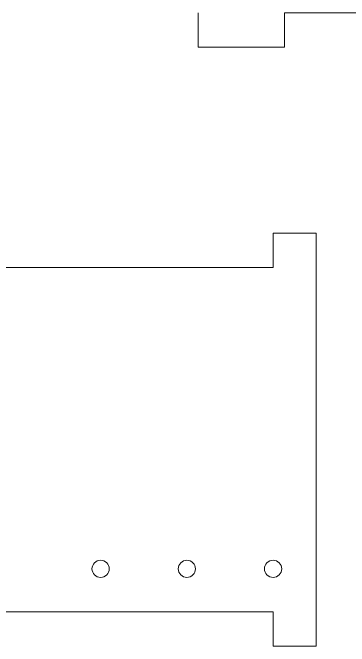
# Model space of a CAD drawing. Header units: inches. Extents: x -2 to 494, y -173 to 113.
# Drawn here: x 313.8 to 352.8, y -113.7 to -40.1 of the extents above; entities that cross this region are included whole.
import ezdxf

# ---------------------------------------------------------------- set-up
doc = ezdxf.new("R2010")
doc.units = ezdxf.units.IN
doc.header["$MEASUREMENT"] = 0
doc.layers.add('Cut', color=7, linetype='Continuous', lineweight=5)

msp = doc.modelspace()

# ---------------------------------------------------------------- linework, layer by layer
at = {"layer": 'Cut', "lineweight": 5}
for p, q in [((335.314, -40.138), (335.314, -44.138)), ((345.314, -40.138), (345.314, -44.138)), ((345.314, -40.138), (389.314, -40.138)), ((335.314, -44.138), (345.314, -44.138)), ((343.988, -65.741), (348.988, -65.741)), ((343.988, -69.741), (343.988, -65.741)), ((343.988, -65.741), (343.988, -65.741)), ((348.988, -69.741), (348.988, -65.741)), ((291.988, -69.741), (343.988, -69.741)), ((348.988, -69.741), (348.988, -109.741)), ((343.988, -109.741), (291.988, -109.741)), ((343.988, -109.741), (343.988, -113.741)), ((348.988, -109.741), (348.988, -113.741)), ((348.988, -113.741), (343.988, -113.741))]:
    msp.add_line(p, q, dxfattribs=at)
for centre in [(323.988, -104.741), (333.988, -104.741), (343.988, -104.741)]:
    msp.add_circle(centre, 1, dxfattribs=at)

doc.saveas('drawing.dxf')
